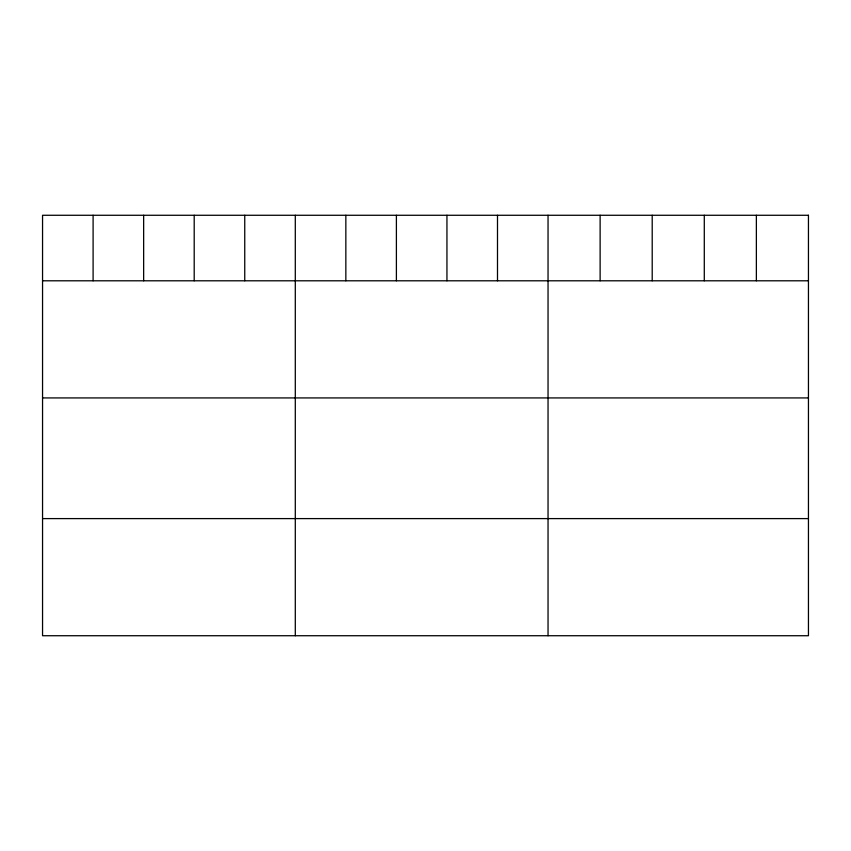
<?xml version="1.0" encoding="UTF-8"?>
<svg xmlns="http://www.w3.org/2000/svg" width="851" height="851" viewBox="0 0 851 851"><rect width="100%" height="100%" fill="white"/><g stroke="black" fill="none" stroke-linecap="round" stroke-linejoin="round"><path stroke-width="1.28" d="M42.55 280.798L808.45 280.798M42.55 397.928L808.45 397.928M42.55 518.599L808.45 518.599M756.369 215.271L756.369 280.798M704.288 215.271L704.288 280.798M652.206 215.271L652.206 280.798M600.125 215.271L600.125 280.798M548.044 215.271L548.044 635.729M497.495 215.271L497.495 280.798M446.945 215.271L446.945 280.798M396.396 215.271L396.396 280.798M345.846 215.271L345.846 280.798M295.297 215.271L295.297 635.729M244.748 215.271L244.748 280.798M194.198 215.271L194.198 280.798M143.649 215.271L143.649 280.798M93.099 215.271L93.099 280.798M808.45 215.271L42.55 215.271L42.55 635.729L808.45 635.729L808.45 215.271"/></g></svg>
